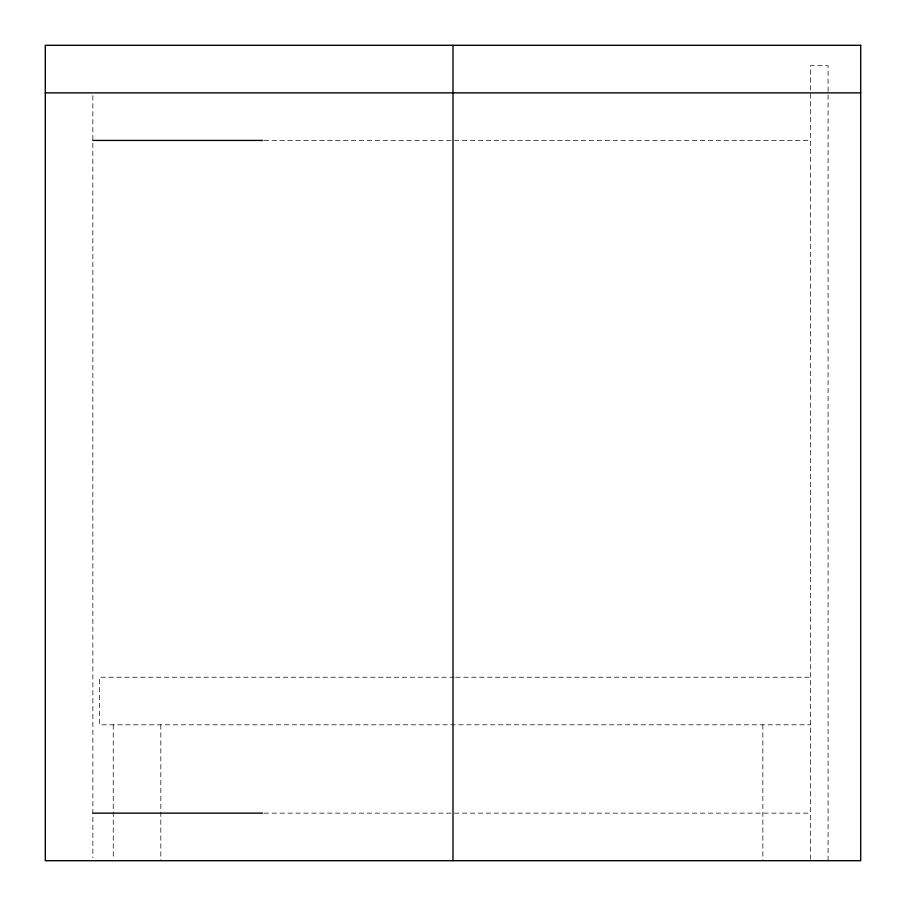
<?xml version="1.0" encoding="UTF-8"?>
<svg xmlns="http://www.w3.org/2000/svg" width="906" height="906" viewBox="0 0 906 906"><rect width="100%" height="100%" fill="white"/><g stroke="black" fill="none" stroke-linecap="round" stroke-linejoin="round"><path stroke-width="0.68" stroke-dasharray="4.53 3.4" d="M264.11 140.43L810.417 140.43M454.336 677.235L99.66 677.235L99.66 724.8L810.417 724.8M455.741 677.235L810.417 677.235M264.11 813.135L810.417 813.135M828.084 860.7L828.084 65.685L810.417 65.685L810.417 860.7M762.852 724.8L762.852 860.7M160.815 724.8L160.815 860.7M113.25 724.8L113.25 857.869M92.865 95.662L92.865 857.903"/><path stroke-width="1.36" d="M45.3 92.865L860.7 92.865M92.865 140.43L262.695 140.43M92.865 813.135L262.695 813.135M453 45.3L453 860.7M860.7 45.3L45.3 45.3L45.3 860.7L860.7 860.7L860.7 45.3"/></g></svg>
